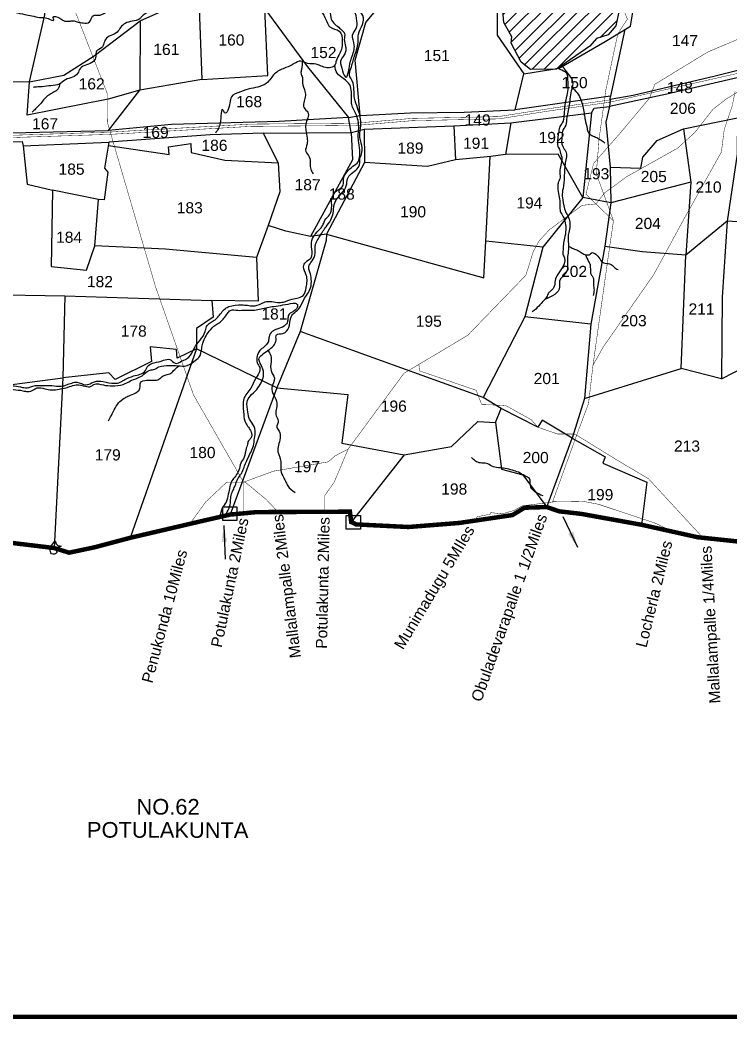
# Model space of a CAD drawing. Header units: feet. Extents: x 788962 to 797078, y 1567318 to 1575139.
# Drawn here: x 791677 to 793266, y 1567318 to 1569554 of the extents above; entities that cross this region are included whole.
import ezdxf
from ezdxf.enums import TextEntityAlignment as Align

# ---------------------------------------------------------------- set-up
doc = ezdxf.new("R2010")
doc.units = ezdxf.units.FT
doc.header["$LTSCALE"] = 15
doc.header["$MEASUREMENT"] = 0
doc.linetypes.add('HIDDEN2', pattern=[0.1875, 0.125, -0.0625])
for name, color, linetype in [('CANAL1', 7, 'Continuous'), ('PLOT', 7, 'Continuous'), ('PLOT NO', 7, 'Continuous'), ('ROADS', 6, 'Continuous'), ('TANKS-STREAM', 4, 'Continuous'), ('text1', 7, 'Continuous'), ('text2', 7, 'Continuous'), ('VILLAGE STONES', 240, 'Continuous')]:
    doc.layers.add(name, color=color, linetype=linetype)
doc.layers.add('VILLAGE BOUNDRY', color=5, linetype='HIDDEN2', lineweight=100)
doc.styles.get("Standard").update_dxf_attribs({"font": 'arial.ttf'})
doc.linetypes.add('DOTS', pattern='A,1e-06,-3,["●",Standard,S=3,R=0,X=-1.25,Y=-1.25],-3', length=6.000001)
doc.dimstyles.get("Standard").update_dxf_attribs({"dimtxt": 0.18, "dimasz": 37, "dimexe": 0.18, "dimexo": 0.0625, "dimgap": 0.09, "dimtad": 0, "dimtih": 1, "dimtoh": 1, "dimdec": 4, "dimzin": 0, "dimdsep": 46, "dimtxsty": 'Standard', "dimcen": 0.09, "dimadec": 0, "dimazin": 0, "dimtfac": 1, "dimtdec": 4, "dimtofl": 0, "dimtmove": 0, "dimatfit": 3, "dimfxl": 1, "dimtolj": 1, "dimtzin": 0, "dimarcsym": 0})

msp = doc.modelspace()

# ---------------------------------------------------------------- hatches: boundary and pattern name
at = {"layer": 'TANKS-STREAM'}
h = msp.add_hatch(dxfattribs=at)
h.set_pattern_fill('ANSI31,_O', color=256, scale=151.891865, angle=-0.1003)
h.set_pattern_definition([(44.8997145, (-12870.858, -18525.873), (-13.40195166, 13.44894916), [])])
h.paths.add_polyline_path([(792560.4, 1569965.5), (792534.5, 1569960.1), (792490.3, 1569968.9), (792459, 1569971), (792446.8, 1569961.7), (792429, 1569913.6), (792389.7, 1569884.7), (792374.9, 1569856.7), (792368.9, 1569836.2), (792368.8, 1569808.1), (792313.2, 1569658.3), (792354.6, 1569647.8), (792425.9, 1569637.8), (792472.6, 1569646.4), (792559.1, 1569662.2), (792643, 1569662.9), (792684, 1569674.3), (792731.8, 1569669.9), (792750.1, 1569644.4), (792755.6, 1569600.6), (792760, 1569548.7), (792777.7, 1569516.5), (792776.6, 1569502.7), (792798.9, 1569459.7), (792819.5, 1569443.9), (792871.1, 1569444.1), (792880.1, 1569445.6), (792952.4, 1569495.6), (792967.5, 1569513), (792993.7, 1569520.8), (793010.8, 1569541.6), (793017.4, 1569572.4), (792983.9, 1569644.8), (792926, 1569785), (792916.9, 1569858.4), (792912.3, 1569914), (792916.8, 1569967.4), (792926.2, 1570004.2), (792954.7, 1570057.2), (792952.7, 1570083.3), (792981.9, 1570134.8), (793004, 1570186.4), (793004.3, 1570206.7), (792996.5, 1570218.1), (792989.3, 1570218.1), (792980, 1570208.8), (792965.7, 1570176.1), (792933.4, 1570159.6), (792881, 1570169), (792828.4, 1570151.3), (792804, 1570158.6), (792774.9, 1570161.6), (792753.4, 1570151.5), (792734.8, 1570149), (792704.2, 1570138.6), (792690, 1570127), (792655.4, 1570107.7), (792637.1, 1570080.7), (792618, 1570032.1), (792589.8, 1570009.8)])
h.paths.add_polyline_path([(792650.8, 1569783.7), (792721.9, 1569783.6), (792721.9, 1569821.9), (792650.9, 1569822)], flags=24)

# ---------------------------------------------------------------- linework, layer by layer
at = {"layer": 'CANAL1', "color": 5, "const_width": 10}
msp.add_lwpolyline([(788967.2, 1572046.3), (796875, 1572046.3), (796875, 1567323.2), (788967.2, 1567323.2)], close=True, dxfattribs=at)
at = {"layer": 'CANAL1', "color": 5}
msp.add_lwpolyline([(788967.2, 1572046.3), (796875, 1572046.3), (796875, 1567323.2), (788967.2, 1567323.2)], close=True, dxfattribs=at)
at = {"layer": 'PLOT'}
for points in [[(791698.1, 1569415.8), (791732.5, 1569566), (791754.4, 1569799.8), (791554.8, 1569816.1)], [(792412.2, 1569336.4), (792438.4, 1569340.6), (792427.1, 1569464.2), (792451.4, 1569548.6), (792513.1, 1569624.1)], [(792744.5, 1569631.2), (792745.4, 1569520.1), (792805.2, 1569433.8), (792884.2, 1569446.2), (792986.6, 1569506.1), (793043.6, 1569540.3), (793048.9, 1569572.2)], [(792225, 1569579.5), (792320.6, 1569449.4), (792412.2, 1569336.4), (792257.4, 1569327), (792016, 1569320.3), (791875.4, 1569306.9)], [(791946.4, 1569552.7), (792028.5, 1569589.4), (792078.4, 1569581.1), (792084.2, 1569421.3), (791945.7, 1569397.4)], [(792084.2, 1569421.3), (792231.9, 1569430.1), (792225, 1569579.5)], [(791698.1, 1569415.8), (791775.6, 1569430.5), (791843.5, 1569474.1), (791946.4, 1569552.7), (791945.7, 1569397.4)], [(793031, 1569532.8), (792998.8, 1569384.2)], [(793345.4, 1569457), (793233, 1569428.8), (793049.7, 1569385.6), (792997.7, 1569376.3), (792996.3, 1569360.6)], [(793282.2, 1569254), (793342, 1569253.8), (793346.7, 1569439.8), (793125, 1569388.2), (792996.3, 1569360.6)], [(791565.5, 1569299.7), (791875.4, 1569306.9), (791945.7, 1569397.4), (791874.5, 1569377.5), (791693.6, 1569341.2), (791698.1, 1569415.8), (791591.6, 1569415.4)], [(792438.4, 1569340.6), (792551.1, 1569346.3), (792671, 1569348.3), (792785.2, 1569353.4), (792805.2, 1569433.8)], [(792997.7, 1569376.3), (792998.8, 1569384.2), (792785.2, 1569353.4)], [(792776, 1569324.1), (792956.2, 1569346.8), (792962.5, 1569356.7), (792996.3, 1569360.6), (792988.4, 1569325.3), (792997.9, 1569225.1), (792999.8, 1569145.4), (792937.2, 1569157.3), (792881.6, 1569254.1), (792763.7, 1569253.1)], [(792956.2, 1569346.8), (792937.2, 1569157.3)], [(792222, 1569301), (792418.3, 1569302.3), (792412.2, 1569336.4)], [(792648.3, 1569317.8), (792776, 1569324.1), (792763.7, 1569253.1), (792730.7, 1569248.8), (792651.6, 1569241.3)], [(793162, 1569310.9), (793282.8, 1569335.3), (793282.2, 1569254), (793259.7, 1569104.3), (793167.7, 1569027.8)], [(792418.3, 1569302.3), (792421.5, 1569241.4), (792327.3, 1569070.1), (792271.9, 1569081.5), (792232.5, 1569094.1)], [(792418.3, 1569302.3), (792447.7, 1569310), (792448.1, 1569235.5), (792363.5, 1569074.7), (792327.3, 1569070.1)], [(792447.7, 1569310), (792648.3, 1569317.8), (792651.6, 1569241.3), (792589.1, 1569226.3), (792448.1, 1569235.5)], [(792997.9, 1569225.1), (793066.8, 1569222.4), (793071.3, 1569247.4), (793103.5, 1569284.4), (793162, 1569310.9), (793178.9, 1569191.2), (793167.7, 1569027.8)], [(791566.5, 1569281.1), (791681.8, 1569282.6), (791684.3, 1569272.9), (791692.9, 1569186.9), (791749.9, 1569173.1), (791746.9, 1569002.9), (791826.2, 1568994.1), (791844.4, 1569048.8), (791852.9, 1569152.8), (791749.9, 1569173.1)], [(791684.3, 1569272.9), (791876.3, 1569280.9), (791866.2, 1569222.8), (791874.1, 1569214), (791865.6, 1569152.1), (791852.9, 1569152.8)], [(791875.1, 1569273.6), (792011.2, 1569253.6), (792009.6, 1569270.4), (792059.3, 1569278.1), (792060, 1569257.9), (792136, 1569240.7), (792255.3, 1569234.7), (792222, 1569301), (792102.8, 1569297.2), (791876.3, 1569280.9)], [(792255.3, 1569234.7), (792258.5, 1569169.9), (792232.5, 1569094.1), (792206.8, 1569022.4), (792003.2, 1569041.1), (791844.4, 1569048.8)], [(792363.5, 1569074.7), (792715.2, 1568976.9), (792719.5, 1569059.4), (792729.2, 1569248.6)], [(793178.9, 1569191.2), (792999.8, 1569145.4)], [(791551.6, 1569160.4), (791609, 1569122.6), (791596.3, 1568975.1), (791637.4, 1568973.8), (791644.8, 1568939), (791777.9, 1568937), (791772.8, 1568753.1), (791753.9, 1568372.4)], [(792937.2, 1569157.3), (792847.5, 1569045.8), (792807.4, 1568890), (792713.7, 1568709.7), (792304.6, 1568857.4)], [(792999.8, 1569145.4), (792986.1, 1569047.9), (792955.1, 1568873.4), (792807.4, 1568890)], [(793259.7, 1569104.3), (793249, 1568934.2), (793247.1, 1568750.9), (793157.3, 1568774.2)], [(793247.1, 1568750.9), (793393, 1568826), (793407.6, 1568929.2), (793436.3, 1569091.9), (793259.7, 1569104.3)], [(792363.5, 1569074.7), (792362.8, 1569060.9), (792304.6, 1568857.4), (792252.1, 1568731.2), (792072, 1568818.2)], [(792847.5, 1569045.8), (792719.5, 1569059.4)], [(792940.9, 1568707.2), (793157.3, 1568774.2), (793167.7, 1569027.8), (793070, 1569035.3), (792986, 1569047.1)], [(792206.8, 1569022.4), (792210, 1568924.9), (792106.9, 1568926.2)], [(791777.9, 1568937), (792106.9, 1568926.2), (792109.5, 1568889.5), (792072.1, 1568864), (792072, 1568818.2), (792029.3, 1568797.3), (792027.8, 1568817.1), (791968.8, 1568822.9), (791971.2, 1568790.3), (791890.2, 1568749.4), (791876.1, 1568764.7), (791772.8, 1568753.1)], [(792955.1, 1568873.4), (792940.9, 1568707.2), (792913.1, 1568618.4), (792846.1, 1568658.4), (792836.5, 1568642.7), (792753.9, 1568685.1), (792713.7, 1568709.7)], [(792072, 1568818.2), (791923.9, 1568395.3)], [(791317.2, 1568638.9), (791482.4, 1568715.5), (791772.8, 1568753.1)], [(792252.1, 1568731.2), (792147.5, 1568447.3)], [(792252.1, 1568731.2), (792410.9, 1568715.9), (792397.6, 1568607.2), (792536.7, 1568581.4), (792418.5, 1568430.6)], [(792536.7, 1568581.4), (792643, 1568599.4), (792702, 1568655.3), (792741.2, 1568653.4), (792753.9, 1568685.1)], [(792741.2, 1568653.4), (792755.2, 1568548.7), (792802.3, 1568536.2), (792856.3, 1568464.1)], [(792856.3, 1568464.1), (792913.1, 1568618.4)], [(792913.1, 1568618.4), (792986.5, 1568576.6), (792981.8, 1568562.5), (793080, 1568519.9), (793068.2, 1568424.5)]]:
    msp.add_lwpolyline(points, dxfattribs=at)
at = {"layer": 'ROADS', "linetype": 'DOTS', "ltscale": 0.3, "const_width": 1}
for points in [[(793005.5, 1569104.7), (792967, 1569210.3), (792973.3, 1569288.4), (792988.2, 1569396.8), (793015.1, 1569523.2), (793036.6, 1569556.4), (792953.3, 1569758.2), (792928, 1569825.4), (792921.4, 1569916.2), (792925.6, 1569947.7), (792930.8, 1570000.5), (792946.7, 1570032.6), (792996, 1570142.4), (793013.6, 1570190.4), (793001.8, 1570252.7), (793003.6, 1570307.7), (793055.1, 1570495.3), (793063.8, 1570563.3), (793095.7, 1570711.4), (793104.2, 1570751)], [(792177.5, 1568452.1), (792177.6, 1568519.8), (792065.5, 1568715.1), (791980.4, 1568957.7), (791893, 1569256.4), (791872.6, 1569326.1), (791872.1, 1569390.8), (791823.4, 1569515.6), (791777.4, 1569633.8), (791775.1, 1569899), (791745.6, 1569912), (791697.2, 1570081.6), (791678.9, 1570099.2), (791673.6, 1570138.3), (791547.6, 1570392.7), (791529.5, 1570452.5), (791521.2, 1570480.1), (791509.8, 1570489.3)], [(792959.6, 1568781.8), (792996.7, 1569045.6), (793005.5, 1569104.7), (792966.2, 1569142.7), (792943.8, 1569164.4), (792961, 1569233.4), (793022.4, 1569303.4), (793086.3, 1569379.9), (793097.9, 1569410.4), (793216.6, 1569482.8), (793282.3, 1569510.5)], [(792177.6, 1568519.8), (792213.8, 1568533.2), (792244.7, 1568544.5), (792367.1, 1568565.3), (792382.5, 1568578.9), (792411.6, 1568593.8), (792522.4, 1568744.3), (792536.3, 1568763.3), (792679.7, 1568848.9), (792809.4, 1568983.1), (792825.8, 1569035.7), (792839, 1569060), (792862.1, 1569085), (792935.5, 1569139.5), (792966.2, 1569142.7), (792986.1, 1569167.6), (793034.7, 1569203.4), (793149.3, 1569267.7), (793187.4, 1569302.4), (793228, 1569354.4), (793257.9, 1569377.5), (793330, 1569421.2)], [(793204.4, 1568396.7), (793083.9, 1568527.4), (793015.9, 1568567.8), (792923, 1568625.1), (792949.7, 1568696.1), (792959.6, 1568781.8), (792983, 1568823.2), (793095.2, 1568983.9), (793163.5, 1569109.4), (793247, 1569258.9), (793253.4, 1569309.8), (793271.4, 1569362.5), (793277.7, 1569394.7)], [(792411.6, 1568593.8), (792380.2, 1568519.4), (792359.4, 1568490.1), (792359.5, 1568453.5)], [(792057.3, 1568426.5), (792092.8, 1568475.6), (792139.9, 1568519.9), (792181.3, 1568519.8), (792228.3, 1568481), (792254.9, 1568453)]]:
    msp.add_lwpolyline(points, dxfattribs=at)
at = {"layer": 'ROADS', "linetype": 'HIDDEN2', "ltscale": 10, "const_width": 1}
for points in [[(790019, 1569336.4), (790175.2, 1569498.7), (790234.2, 1569491.9), (790305.1, 1569476), (790499.5, 1569428.1), (790675.6, 1569393.3), (791129.5, 1569281.3), (791298.2, 1569274.6), (791565.6, 1569293.2), (791877.1, 1569303.4), (792193.5, 1569321.3), (792428.2, 1569323.4), (792554.9, 1569334.1), (792747.7, 1569338.1), (792866.7, 1569356.7), (792997.6, 1569375.5)], [(790022.6, 1569332.9), (790177.1, 1569493.4), (790233.3, 1569486.9), (790303.9, 1569471.1), (790498.4, 1569423.2), (790674.5, 1569388.3), (791128.8, 1569276.3), (791298.3, 1569269.5), (791565.9, 1569288.2), (791877.3, 1569298.3), (792193.6, 1569316.2), (792428.4, 1569318.3), (792555.1, 1569329), (792748.2, 1569333), (792867.4, 1569351.7), (792998.3, 1569370.5)], [(792997.2, 1569370.3), (793511.6, 1569486.4), (793558.2, 1569490.4), (793657.6, 1569486.2)], [(792569.9, 1568783.3), (792571.4, 1568769), (792698.1, 1568725.5), (792710.6, 1568693.5), (792741.8, 1568692.5), (792766, 1568690.5), (792821.3, 1568659.7), (792821.3, 1568659.7)], [(792821.3, 1568659.7), (792836.5, 1568642.7), (792880.6, 1568627.6), (792916, 1568627.6), (792923, 1568625.1)], [(792923, 1568625.1), (792869.3, 1568476.2), (792936, 1568477.2), (792971.8, 1568470.4), (793035.6, 1568449.2), (793100.9, 1568427.4), (793128, 1568414.1)], [(792876.8, 1568476.3), (792801.3, 1568466.8), (792783, 1568456.6), (792756.7, 1568448.9), (792730.7, 1568451.7), (792730.3, 1568448.3), (792716, 1568445.5), (792700.6, 1568442.4), (792693, 1568431.2)]]:
    msp.add_lwpolyline(points, dxfattribs=at)
at = {"layer": 'TANKS-STREAM'}
msp.add_lwpolyline([(793017.4, 1569572.4), (793010.8, 1569541.6), (792993.7, 1569520.8), (792967.5, 1569513), (792952.4, 1569495.6), (792878.1, 1569444.2), (792819.5, 1569443.9), (792798.9, 1569459.7), (792776.6, 1569502.7), (792777.7, 1569516.5), (792760, 1569548.7), (792755.6, 1569600.6)], dxfattribs=at)
msp.add_open_spline([(792296.9, 1569693.8), (792295.7, 1569689.5), (792293.5, 1569681.5), (792282.9, 1569674.7), (792272.6, 1569674.3), (792264.4, 1569668.7), (792260.4, 1569660.5), (792251.8, 1569649.6), (792235.3, 1569653.1), (792218.6, 1569646.2), (792189.9, 1569640.2), (792170, 1569641.9), (792132.3, 1569649.9), (792142.3, 1569633.7), (792157.6, 1569633.9), (792173.4, 1569629.8), (792187.8, 1569629.7), (792197.1, 1569618.9), (792212, 1569623.9), (792227.2, 1569628.9), (792242.7, 1569631.6), (792258.3, 1569627.9), (792278.6, 1569622.3), (792297.1, 1569630.7), (792324, 1569618.4), (792317.7, 1569647.3), (792331, 1569637.6), (792342.7, 1569637.4), (792336.1, 1569628.9), (792329.6, 1569624.5), (792327, 1569612.6), (792331.7, 1569600.1), (792344.2, 1569586.8), (792361.1, 1569588), (792372.7, 1569575.9), (792370.8, 1569561), (792378.7, 1569546.3), (792390.1, 1569539.2), (792397.4, 1569531.5), (792406, 1569523.4), (792401.1, 1569509.5), (792406.4, 1569497.4), (792407, 1569485.5), (792402.6, 1569474.1), (792393.8, 1569465.7), (792395.6, 1569448.2), (792406.5, 1569415.5), (792413.2, 1569440.7), (792414.7, 1569458.6), (792423.4, 1569479.1), (792427.3, 1569501.1), (792416.8, 1569519.4), (792431.5, 1569534.8), (792432.3, 1569555), (792425.7, 1569577.1), (792415.1, 1569601.3), (792431.8, 1569632.6), (792400.6, 1569640.1), (792379.7, 1569643.6), (792358.5, 1569639.3), (792346.1, 1569637), (792340.2, 1569635.8)], degree=3, knots=[0, 0, 0, 0, 12.875849, 23.837523, 34.364907, 43.104761, 51.304567, 61.471946, 81.258779, 94.208, 115.199281, 163.663054, 178.59557, 186.510764, 204.783807, 222.146567, 235.701929, 244.826569, 260.397859, 275.438507, 294.643151, 305.053974, 323.056324, 354.309568, 367.652271, 384.822104, 395.758704, 403.364743, 409.429559, 418.614774, 428.863462, 441.616428, 457.643651, 479.066492, 485.907729, 504.616248, 519.321781, 533.26327, 543.230351, 551.687648, 565.384871, 580.604884, 590.274697, 599.71432, 616.537969, 621.516665, 653.717333, 663.063353, 682.4056, 712.378575, 725.981191, 748.104996, 764.90765, 781.590316, 805.503933, 833.184136, 858.571086, 885.156651, 903.812106, 925.590427, 945.656737, 945.656737, 945.656737, 945.656737], dxfattribs=at)
for points in [[(791665.8, 1569571.6), (791688.1, 1569566.9), (791703.7, 1569563.7), (791720.5, 1569560.3), (791740.6, 1569557.4), (791752.7, 1569554.5), (791751.4, 1569559.7), (791766.7, 1569558.6), (791774.2, 1569552.9), (791789.3, 1569552), (791798.8, 1569552.3), (791807.5, 1569549.6), (791818.5, 1569547.8), (791832.8, 1569550.1), (791839.6, 1569563.1), (791856.9, 1569565.4), (791875.5, 1569575.9), (791894.8, 1569582.7), (791911.4, 1569589.4), (791926.2, 1569597), (791929.4, 1569601.6), (791940.6, 1569603), (791950.4, 1569609.6), (791963.1, 1569620.3), (791983.2, 1569619.2), (791993.2, 1569621.8), (792003.4, 1569629.8), (792010.3, 1569637.8), (792024.6, 1569639.7), (792029.9, 1569653), (792044.3, 1569656.7), (792051.8, 1569662.3), (792063.7, 1569659.4), (792079.4, 1569653.8), (792081, 1569653.7), (792085.2, 1569640.8), (792093.6, 1569640), (792085, 1569630.2), (792058, 1569616.1), (792045, 1569603.4), (792015, 1569599.2), (791976.1, 1569574.7), (791959.5, 1569569.6), (791950.7, 1569562.9), (791945.1, 1569557.1), (791928.3, 1569551.7), (791912.6, 1569546.6), (791902.5, 1569537.9), (791894.8, 1569527.4), (791868.3, 1569510.9), (791864.2, 1569499.5), (791860.4, 1569492.6), (791848.5, 1569484.5), (791846.9, 1569473.1), (791841.5, 1569461.5), (791812.3, 1569446.2), (791806.2, 1569434.5), (791795, 1569426.5), (791778.8, 1569420.5), (791765.4, 1569410.9), (791746.5, 1569407.3), (791726.8, 1569405), (791717.1, 1569404.5), (791706.5, 1569403.5)], [(792437.7, 1569244.8), (792442.4, 1569257.5), (792440.8, 1569278.7), (792437.8, 1569296.7), (792440.1, 1569317.3), (792432.7, 1569357.5), (792425.9, 1569379.1), (792420.8, 1569417.8), (792414.8, 1569430.6), (792417.8, 1569445.9), (792425.6, 1569472.7), (792433.7, 1569503.6), (792434.6, 1569522.4), (792443.9, 1569544.4), (792444.3, 1569564.3), (792437.7, 1569579.5), (792438.7, 1569586.1), (792438.2, 1569614.8), (792444.7, 1569629.1), (792459, 1569642.4), (792477, 1569648.2), (792495.4, 1569653), (792559, 1569662.9)], [(792092, 1569637.6), (792104.6, 1569636.8), (792118.3, 1569633.3), (792134.5, 1569629.8), (792157, 1569627.6), (792169.7, 1569624.1), (792184.4, 1569618.4), (792200.2, 1569613.5), (792217.1, 1569612.4), (792226.3, 1569618.4), (792240.4, 1569621.1), (792268.8, 1569620.4), (792284.3, 1569616.2), (792301.9, 1569614.4), (792308.2, 1569617.5), (792315.6, 1569616.4), (792320.5, 1569609.1), (792321.2, 1569602.7), (792327.5, 1569586.9), (792333.1, 1569583), (792343, 1569578.1), (792352.4, 1569571.1), (792358.1, 1569563.3), (792363.8, 1569550.8), (792370.8, 1569538.9), (792391.6, 1569529.7), (792398.6, 1569505.8), (792396.8, 1569488.3), (792390.8, 1569475.6), (792384.4, 1569460.9), (792382.7, 1569454.9), (792373.1, 1569448), (792348.5, 1569452.6), (792340.1, 1569455.5), (792320.7, 1569456.9), (792305.6, 1569462.2), (792290.5, 1569456.6), (792272.5, 1569447.8), (792259.9, 1569442.6), (792240.5, 1569426.5), (792231.7, 1569415.2), (792194, 1569400.9), (792170.4, 1569393.9), (792150.4, 1569382), (792147.2, 1569369), (792135.2, 1569346.9), (792131.3, 1569353.3), (792125.1, 1569323.6), (792121.1, 1569311.8), (792114.9, 1569301.1)], [(792309.2, 1569463.4), (792307.2, 1569443.6), (792306.2, 1569434.2), (792309.1, 1569425.3), (792309.6, 1569413.4), (792315, 1569394), (792315.5, 1569382.1), (792313, 1569357.8), (792321.4, 1569347.9), (792316.8, 1569320.8), (792317.3, 1569307.4), (792319.8, 1569290.1), (792319.8, 1569277.2), (792316.7, 1569260.3), (792324.7, 1569247.9), (792326.6, 1569232.5), (792328.1, 1569220.6), (792333, 1569209.7)], [(791458.2, 1568984.7), (791478.7, 1568982), (791494.4, 1568978.2), (791509.5, 1568977.1), (791521.8, 1568977.8), (791533.4, 1568976.4), (791539.2, 1568968.5), (791548.5, 1568961.7), (791556.3, 1568958.2), (791572, 1568956.8), (791580.6, 1568956.1), (791595.3, 1568950.3), (791601.9, 1568932.3), (791615.2, 1568915.5), (791617.2, 1568898.1), (791635, 1568881.3), (791637.7, 1568875.2), (791638.4, 1568863.2), (791640.7, 1568845.1), (791638.3, 1568806.9), (791644.7, 1568786.8), (791648.1, 1568777.2), (791651.9, 1568758.1), (791653.9, 1568747.8), (791655.9, 1568737.2), (791664.5, 1568735.5), (791682.6, 1568732), (791697, 1568731.7), (791705.9, 1568734.7), (791728.1, 1568736.4), (791748.3, 1568736), (791769.5, 1568734.6), (791793.1, 1568741.8), (791804.6, 1568743.7), (791824.5, 1568737.5), (791843.6, 1568744.7), (791863.5, 1568745), (791889.1, 1568741.2), (791901.4, 1568743.5), (791912.1, 1568749.7), (791931.6, 1568757.5), (791957.9, 1568769.7), (791964.8, 1568781.3), (791977.5, 1568786.8), (791998.7, 1568792.6), (792012.4, 1568794.6), (792024.7, 1568786), (792039, 1568790.4), (792055.4, 1568799.9), (792066.7, 1568819.3), (792091.4, 1568856.9), (792094.8, 1568868.1), (792103, 1568876.7), (792112, 1568882.1), (792119.5, 1568888.6), (792137, 1568908.7), (792144.8, 1568912.8), (792173.2, 1568916.5), (792186.2, 1568915.8), (792198.6, 1568914.4), (792217.6, 1568919.6), (792228.8, 1568924.2), (792237, 1568924.4), (792253.3, 1568922.2), (792266.8, 1568923.1), (792286.2, 1568929.8), (792299.9, 1568932.2), (792311.2, 1568937.9), (792317.7, 1568955.4), (792318, 1568983.2), (792311.6, 1569002.1), (792316.9, 1569012.6), (792328.7, 1569022.2), (792330.4, 1569041.6), (792330.4, 1569060.7), (792339.3, 1569076.8), (792351.1, 1569089.5), (792355.9, 1569097.1), (792359.8, 1569106.5), (792369.7, 1569118.2), (792373.3, 1569126.8), (792374.8, 1569141.6), (792374.8, 1569153.1), (792386.6, 1569173), (792396.4, 1569179.2), (792401.3, 1569188.1), (792401, 1569199.4), (792405.9, 1569209.7), (792418.9, 1569224.5), (792431.6, 1569234), (792437.7, 1569262.8), (792435.1, 1569284.6), (792434.1, 1569297), (792435.1, 1569308), (792430.1, 1569341.3), (792419.9, 1569365.1), (792419.2, 1569375.9), (792415.1, 1569408.9), (792402, 1569422.4), (792387.1, 1569435.4), (792381.4, 1569452.4)], [(792883.3, 1569444.8), (792896.3, 1569439), (792900.5, 1569434.5), (792902.9, 1569421.2), (792903.4, 1569399.1), (792899.8, 1569380.4), (792895.9, 1569359.4), (792895.4, 1569349.9), (792894.7, 1569340.8), (792890.9, 1569324.4), (792885.4, 1569316), (792882.8, 1569304.6), (792880.1, 1569277.5), (792880.6, 1569272), (792883.2, 1569267.5), (792885.3, 1569262.2), (792887, 1569255.8), (792889.1, 1569249.6), (792889.8, 1569240.4), (792886.7, 1569225.5), (792885.2, 1569212.4), (792885.4, 1569198.7), (792882.6, 1569192.2), (792880.9, 1569184.2), (792882.1, 1569165.7), (792885.1, 1569149.8), (792885.3, 1569133.9), (792887.2, 1569124.1), (792889.6, 1569119.6), (792895.3, 1569108.4), (792898.8, 1569092), (792898.8, 1569084.5), (792895.9, 1569065.7), (792893.3, 1569051.9), (792892.3, 1569036.5), (792892.3, 1569030.5), (792895.6, 1569021.9), (792874.2, 1568967.6), (792873.9, 1568961.9), (792871.2, 1568955), (792867.6, 1568950), (792863.4, 1568946.4), (792859.2, 1568941.6), (792854.1, 1568931.4), (792848.4, 1568925.2), (792838.5, 1568914.1), (792823.8, 1568901.1)], [(792890.6, 1569452.1), (792895.3, 1569445.3), (792904.8, 1569432.3), (792912.8, 1569420.4), (792913.1, 1569403.2), (792911, 1569395.5), (792908, 1569377.7), (792906.5, 1569364.1), (792900.5, 1569331.7), (792896.9, 1569315.1), (792892.1, 1569307.1), (792890.3, 1569295.8), (792891.8, 1569270.9), (792898.9, 1569259.8), (792897.6, 1569234.9), (792896.1, 1569221), (792895.2, 1569202.3), (792892.5, 1569176.9), (792891, 1569168.7), (792891.9, 1569151.8), (792898.3, 1569125.4), (792904.9, 1569112.4), (792906.3, 1569082.3), (792903.9, 1569069.3), (792905, 1569048.5), (792902.3, 1569016.4), (792899, 1568988), (792885, 1568970.8), (792885, 1568956.9), (792850.8, 1568928.6)], [(791766.5, 1569411.8), (791762.4, 1569400.4), (791756.5, 1569394.7), (791746.4, 1569389.3), (791741.7, 1569386.4), (791723.6, 1569367.8), (791712.2, 1569355.4), (791704.8, 1569348.4)], [(792911.5, 1569404.1), (792924.4, 1569391.1), (792927.4, 1569386.7), (792934, 1569371.5), (792940.2, 1569342.2), (792942.1, 1569331.4), (792946.5, 1569311.1), (792948.7, 1569303), (792957.2, 1569296), (792968.3, 1569291.1), (792986.4, 1569278.9)], [(792135.9, 1568445), (792145.2, 1568461.9), (792148.4, 1568477.2), (792149.5, 1568490.4), (792154.7, 1568503), (792158.8, 1568512.2), (792163.7, 1568525.8), (792168.9, 1568533.8), (792175.8, 1568545.6), (792179.9, 1568556.5), (792188.3, 1568575.7), (792200.5, 1568605.3), (792202, 1568617.9), (792203.4, 1568635.8), (792196.8, 1568651.9), (792190.8, 1568660.8), (792187.4, 1568676.9), (792185.4, 1568699.6), (792192, 1568712), (792207, 1568727.5), (792216.9, 1568742.1), (792221, 1568772.5), (792212.1, 1568794.7), (792232, 1568814.5), (792250.2, 1568838.7), (792251.1, 1568849.3), (792265.8, 1568852.7), (792278.8, 1568866.1), (792283.4, 1568887.7), (792289.2, 1568897.2), (792301, 1568907.5), (792312.3, 1568928.2), (792327.4, 1568954.5), (792329.2, 1568974.1), (792326.2, 1568990), (792323.4, 1568999.1), (792328.3, 1569011.8), (792337.2, 1569026.9), (792338.7, 1569052.3), (792344.2, 1569063.6), (792355.3, 1569081.5), (792362.2, 1569091.6), (792372.8, 1569106.9), (792378, 1569122.2), (792380.3, 1569141.1), (792392.3, 1569160.9), (792405.8, 1569178.7), (792408.5, 1569187.9), (792411.3, 1569201.7), (792434.4, 1569224), (792437.3, 1569248.8)], [(792905.3, 1569048.1), (792910.6, 1569045), (792920.5, 1569040.7), (792931, 1569035.6), (792935.4, 1569032.5), (792943.3, 1569029), (792953.5, 1569030.2), (792957.6, 1569033.8), (792962.5, 1569032.1), (792972.9, 1569022.8), (792981.1, 1569012), (792993.8, 1569009.2), (793002.5, 1569005.8), (793006.1, 1569001.7), (793015.6, 1568995.7)], [(792942.5, 1569028.8), (792949.9, 1569013.8), (792952.2, 1569008.8), (792953.7, 1568997.3), (792955.4, 1568984.7), (792959.6, 1568978.4), (792960.4, 1568966.8), (792961.2, 1568956.7), (792961.9, 1568950.7), (792960, 1568937.7)], [(791288.7, 1568612.5), (791311, 1568621.2), (791334.6, 1568624.7), (791355, 1568636.8), (791364.7, 1568641.7), (791402.3, 1568664.9), (791416.5, 1568670.9), (791434.3, 1568672.4), (791458.8, 1568682.2), (791468, 1568692.1), (791485.8, 1568703.7), (791500.2, 1568705), (791527.9, 1568702.1), (791555, 1568707.6), (791572.8, 1568714.1), (791586.3, 1568716.3), (791605.2, 1568718.7), (791621.3, 1568719.8), (791635.7, 1568722.6), (791638.2, 1568724.2), (791650.1, 1568728.7), (791662.3, 1568727), (791683.7, 1568724.6), (791694.9, 1568722.5), (791707.2, 1568726.8), (791715.8, 1568730.7), (791732.5, 1568729.1), (791747.9, 1568726.3), (791765.2, 1568728), (791788.2, 1568733.8), (791803.1, 1568737.7), (791823.7, 1568734.5), (791836.2, 1568734.4), (791842.8, 1568738.8), (791863.8, 1568737.4), (791883.6, 1568735.7), (791908.1, 1568738.8), (791924.6, 1568746.4), (791937.7, 1568752.1), (791950.3, 1568758.1), (791966, 1568769.9), (791976, 1568771.9), (791988.2, 1568777.7), (792010.7, 1568781.1), (792025.2, 1568781.1), (792045.6, 1568779.8), (792066.5, 1568789.8), (792077.6, 1568799.2), (792083.9, 1568818.5), (792086.4, 1568831.1), (792093.6, 1568847.5), (792100.7, 1568858), (792115.4, 1568871.7), (792125, 1568878.1), (792141.4, 1568897.3), (792148.2, 1568904.4), (792165, 1568904.6), (792181.7, 1568905.1), (792202.3, 1568905.2), (792216.6, 1568908), (792245, 1568913.4), (792265.7, 1568916.5), (792288.6, 1568920.3), (792292.8, 1568920.4), (792297.1, 1568918.6), (792298.5, 1568915.6), (792294.4, 1568906.1), (792287.5, 1568901.4), (792278.3, 1568893.9), (792276.7, 1568884.4), (792275, 1568876.4), (792268.1, 1568869.2), (792252.3, 1568862.3), (792241.9, 1568857.2), (792234.8, 1568845.2), (792233, 1568834.9), (792221.2, 1568820.9), (792212.4, 1568812.5), (792208.3, 1568802.8), (792208.3, 1568786.8), (792213.7, 1568776.5), (792204.2, 1568750.9), (792193.8, 1568730.6), (792177.9, 1568705.8), (792176.6, 1568697.9), (792177.8, 1568671), (792181.8, 1568653.1), (792194.4, 1568632.2), (792193.9, 1568618.2), (792188.6, 1568612.2), (792185.6, 1568602.1), (792183.5, 1568596.1), (792179, 1568575.6), (792171.5, 1568562.7), (792167, 1568546.6), (792159.9, 1568533.9), (792151.4, 1568522.6), (792147.1, 1568510.2), (792143.4, 1568492.8), (792138.3, 1568475.4), (792129.9, 1568462), (792124.5, 1568441.7)], [(792231.5, 1568815.7), (792238.4, 1568802.8), (792239.3, 1568789.4), (792239.3, 1568768.7), (792246.6, 1568753), (792240.6, 1568731.6), (792252.1, 1568696.6), (792250.6, 1568668.1), (792255.2, 1568657), (792252, 1568642.7), (792257, 1568634), (792259.3, 1568618.3), (792254.6, 1568587.7), (792256.9, 1568579.9), (792259.7, 1568572), (792261, 1568560.5), (792261, 1568546.3), (792267.4, 1568529.7), (792272.5, 1568520), (792276.6, 1568511.7), (792292.7, 1568496.9)], [(791875.4, 1568657.2), (791888.1, 1568681.6), (791898, 1568697.1), (791910.7, 1568707.8), (791918.2, 1568712), (791931.8, 1568717.6), (791945.5, 1568730.3), (791946.9, 1568742.4), (791960.5, 1568748), (791971.8, 1568748), (791979.7, 1568748), (791990.5, 1568751.7), (791997.6, 1568757.8), (792006.5, 1568760.6), (792012.6, 1568762.5), (792021.1, 1568769.5), (792031.9, 1568779.8)], [(792848.1, 1568488.9), (792819.4, 1568513.3), (792817.4, 1568527.8), (792807.4, 1568534.1), (792792.8, 1568541.9), (792779.7, 1568546.4), (792763.3, 1568550.7), (792733.1, 1568555.6), (792721.5, 1568561.9), (792707.5, 1568562.8), (792696.5, 1568567.2), (792687.5, 1568575.1)]]:
    msp.add_spline(points, degree=3, dxfattribs=at)
at = {"layer": 'VILLAGE BOUNDRY', "lineweight": -2, "ltscale": 10, "const_width": 10}
msp.add_lwpolyline([(793331.9, 1568382), (793193.8, 1568396.6), (793068.2, 1568424.5), (792933.2, 1568448.9), (792883.8, 1568454.6), (792856.3, 1568464.1), (792806.4, 1568462.7), (792779.3, 1568446.2), (792660.5, 1568428.6), (792546.5, 1568419.5), (792473.6, 1568423.1), (792429.7, 1568425.3), (792418.5, 1568430.6), (792415.6, 1568453.8), (792206.2, 1568452.8), (792147.5, 1568447.3), (792085.1, 1568433), (791923.9, 1568395.3), (791845.5, 1568374.4), (791787.1, 1568362), (791753.9, 1568372.4), (791656.3, 1568384.2)], dxfattribs=at)
at = {"layer": 'VILLAGE STONES'}
for points in [[(792130.8, 1568465), (792162.4, 1568464.9), (792162.4, 1568434.2), (792130.8, 1568434.3)], [(792407.4, 1568445.6), (792439, 1568445.5), (792439, 1568414.8), (792407.4, 1568414.9)]]:
    msp.add_lwpolyline(points, close=True, dxfattribs=at)
msp.add_spline([(791738.7, 1568372.8), (791747.9, 1568378.3), (791756, 1568388.3), (791761.2, 1568378.6), (791769.3, 1568376.6), (791758.5, 1568369.3), (791759.6, 1568362.2), (791747.5, 1568359.8), (791745.8, 1568364.9), (791738.7, 1568372.8), (791738.5, 1568372.8)], degree=3, dxfattribs=at)

# ---------------------------------------------------------------- texts
at = {"layer": 'PLOT NO'}
for s, p in [('160', (792150.3, 1569509.7)), ('147', (793165.5, 1569508.3)), ('161', (792004.7, 1569488.5)), ('152', (792356.5, 1569481.6)), ('151', (792610.1, 1569474.9)), ('162', (791837.6, 1569411.4)), ('150', (792918.5, 1569414.2)), ('148', (793154.1, 1569403.2)), ('168', (792189.9, 1569371.6)), ('206', (793160.8, 1569356.7)), ('167', (791733.3, 1569322)), ('149', (792701.4, 1569330.6)), ('169', (791980.8, 1569302.7)), ('192', (792867, 1569291.3)), ('186', (792112.4, 1569273.9)), ('189', (792551.1, 1569267.6)), ('191', (792697.8, 1569278.5)), ('185', (791792.6, 1569220.5)), ('193', (792967, 1569210.3)), ('205', (793095.7, 1569204)), ('187', (792320.9, 1569185.6)), ('210', (793218.2, 1569180.4)), ('188', (792397.2, 1569164.7)), ('183', (792057.2, 1569134)), ('194', (792817.2, 1569144.9)), ('190', (792556.9, 1569125.1)), ('204', (793082.4, 1569098.9)), ('184', (791787.1, 1569068.1)), ('202', (792917.3, 1568991.6)), ('182', (791856.1, 1568968.8)), ('181', (792246.6, 1568896.4)), ('211', (793202.6, 1568907.5)), ('195', (792592.1, 1568880.2)), ('203', (793050.6, 1568881.4)), ('178', (791931.7, 1568858)), ('201', (792856, 1568751.9)), ('196', (792513.8, 1568690.1)), ('213', (793170, 1568600.6)), ('179', (791873.5, 1568581)), ('180', (792085.7, 1568586.2)), ('200', (792831.4, 1568575)), ('197', (792319.4, 1568554.7)), ('198', (792649.1, 1568504.6)), ('199', (792976, 1568491.9))]:
    msp.add_text(s, height=25, rotation=359.8997, dxfattribs=at).set_placement(p, align=Align.MIDDLE_CENTER)
at = {"layer": 'text2'}
for s, rotation, p in [('Potulakunta 2Miles', 78.1201, (792128.4, 1568148.2)), ('Mallalampalle 2Miles', 97.1681, (792306.2, 1568127.6)), ('Potulakunta 2Miles', 88.8292, (792364.3, 1568146.7)), ('Obuladevarapalle 1 1/2Miles', 70.4066, (792709.4, 1568026.3)), ('Munimadugu 5MIles', 59.1079, (792534.4, 1568143.2)), ('Locherla 2Miles', 76.1541, (793079.2, 1568147.9)), ('Penukonda 10Miles', 75.0703, (791973.1, 1568068.4)), ('Mallalampalle 1/4Miles', 93.3354, (793245.1, 1568025.1))]:
    msp.add_text(s, height=25, rotation=rotation, dxfattribs=at).set_placement(p)
at = {"layer": 'VILLAGE STONES'}
for s, p in [('NO.62', (791937.9, 1567775.9)), ('POTULAKUNTA', (791827.1, 1567724.2))]:
    msp.add_text(s, height=35, rotation=359.8997, dxfattribs=at).set_placement(p)

# ---------------------------------------------------------------- leaders
at = {"layer": 'text1', "color": 5}
for points in [[(792925.5, 1568373.4), (792892.8, 1568442)], [(792133.3, 1568423.2), (792136.2, 1568347.3)]]:
    msp.add_leader(points, dimstyle='Standard', override={"dimgap": 0.09, "dimtad": 0}, dxfattribs=at)

doc.saveas('drawing.dxf')
